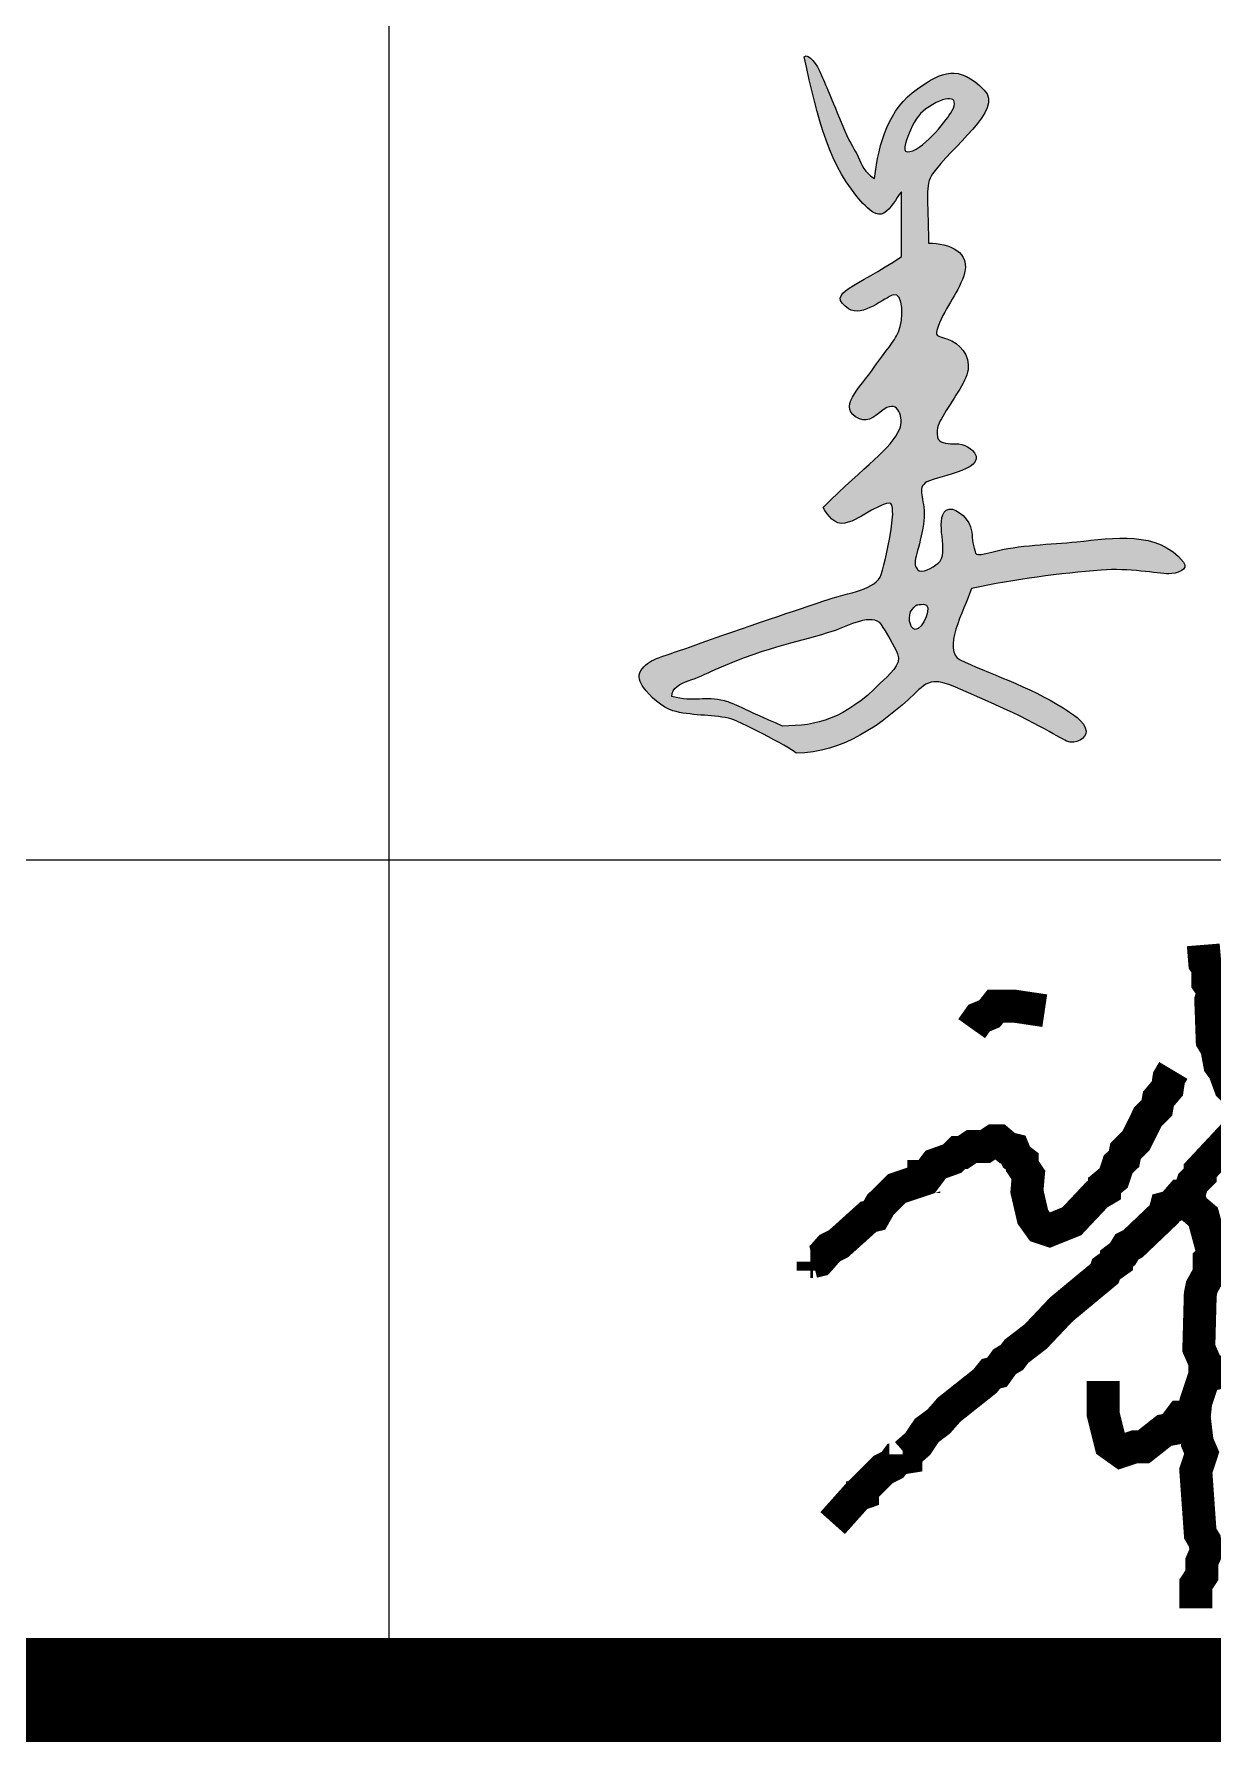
# Model space of a CAD drawing. Extents: x -129922 to 1190196, y -520662 to 139923.
# Drawn here: x 58018.9 to 58246, y -351191.8 to -350862.6 of the extents above; entities that cross this region are included whole.
import ezdxf
from ezdxf.enums import TextEntityAlignment as Align

# ---------------------------------------------------------------- set-up
doc = ezdxf.new("R2010")
doc.units = 0
doc.header["$LTSCALE"] = 1000
doc.header["$MEASUREMENT"] = 0
doc.linetypes.add('DASH', pattern=[0.35, 0.25, -0.1])
doc.layers.add('QIANMING', color=7, linetype='Continuous')
doc.layers.add('Y-云图图框', color=7, linetype='Continuous')
doc.layers.add('S-板-COLU', color=50, linetype='DASH', lineweight=20)
doc.layers.add('S-通用-TEXT', color=7, linetype='Continuous', lineweight=20)
doc.styles.add('_YT_Name', font='', dxfattribs={"width": 0.8})
doc.styles.add('_YT_Sign_Text', font='ros.shx', dxfattribs={"width": 0.8, "bigfont": 'hztxt.shx'})
doc.styles.get("Standard").update_dxf_attribs({"font": 'gbenor.shx', "bigfont": 'gbcbig.shx'})
doc.styles.get('_YT_Name').set_extended_font_data('SimHei')

# ---------------------------------------------------------------- blocks, each defined once
blk = doc.blocks.new('ECMCTK_A1_竖_单行图名--0')
for p, q in [((357, 10), (357, 34)), ((326, 18), (442.965, 18))]:
    blk.add_line(p, q)
for points, const_width in [([(10, 10), (584, 10), (584, 816), (10, 816)], 1), ([(326, 10), (584, 10), (584, 50), (326, 50)], 0.45)]:
    blk.add_lwpolyline(points, close=True, dxfattribs=dict(const_width=const_width))
at = {"color": 80, "flags": 3}
for tag, height, p in [('YTHQINS', 3, (593.314, 817.5)), ('ECMCKEY', 3, (440.092, 590.571)), ('YTTQINS', 3.75, (595.351, 11.875)), ('YTFRAME', 3, (375.972, 4.922)), ('YTBARCODE_T1', 3, (493.744, 4.57))]:
    blk.add_attdef(tag, text='', height=height, dxfattribs=at).set_placement(p, align=Align.MIDDLE_CENTER)
for tag, height, style, width, p in [('工程号', 4, '_YT_Sign_Text', 0.5, (557.076, 44.123)), ('证书编号', 4, '_YT_Sign_Text', 0.8, (461.866, 43.811)), ('审查批准号', 4, '_YT_Sign_Text', 0.8, (514.064, 43.811)), ('设计单位', 6, '_YT_Name', 0.8, (376.746, 38.601)), ('建设单位', 4, '_YT_Sign_Text', 0.8, (487.96, 36.114)), ('阶段', 4, '_YT_Sign_Text', 0.8, (557.076, 35.814)), ('项目号', 4, '_YT_Sign_Text', 0.5, (575.077, 33.721)), ('项目名称', 4, '_YT_Sign_Text', 0.8, (487.96, 28.114)), ('专业', 4, '_YT_Sign_Text', 0.8, (557.076, 27.31)), ('图纸编号', 4, '_YT_Sign_Text', 0.5, (556.929, 19.362)), ('图纸名称', 4.5, '_YT_Name', 0.8, (488.389, 15.063)), ('版本号', 4, '_YT_Sign_Text', 0.8, (575.077, 13.002)), ('日期', 4, '_YT_Sign_Text', 0.5, (556.88, 12.129)), ('出图比例', 4.2, '_YT_Sign_Text', 0.8, (434.825, 11.782))]:
    blk.add_attdef(tag, text='', height=height, dxfattribs=dict(style=style, width=width)).set_placement(p, align=Align.CENTER)
at = {"style": '_YT_Sign_Text', "width": 0.8, "flags": 3}
for tag, p, height in [('{校对人}', (411.349, 26.531), 6.24), ('{审定人}', (358.87, 26.451), 6.24), ('[审定人]', (343.945, 27.808), 4.104), ('[校对人]', (395.235, 27.824), 4.104), ('{审核人}', (359.98, 18.44), 6.24), ('{设计人}', (411.48, 18.539), 6.24), ('[设计人]', (395.473, 20.211), 4.104), ('[审核人]', (344.012, 19.756), 4.104), ('{项目负责人}', (361.28, 10.719), 6.24), ('{专业负责人}', (411.579, 10.361), 6.24), ('[项目负责人]', (343.778, 12.012), 4.104), ('[专业负责人]', (395.741, 11.768), 4.104)]:
    blk.add_attdef(tag, p, '', height=height, dxfattribs=at)
at = {"color": 80, "flags": 3}
for tag, p in [('YTQRCODE', (304.556, 12.073)), ('YTBZSIT', (10, 10)), ('EXT_TK_LEFT', (10, 10))]:
    blk.add_attdef(tag, p, '', height=3, dxfattribs=at)
blk = doc.blocks.new('jg-jiangqingchun')
h = blk.add_hatch(color=256)
edge = h.paths.add_edge_path()
edge.add_spline(control_points=[(271.69, 294.48), (271.69, 273.67), (271.69, 284.08), (271.69, 263.27)], knot_values=[0, 0, 0, 0, 1, 1, 1, 1], degree=3, periodic=0)
edge.add_spline(control_points=[(271.69, 263.27), (249.99, 248.51), (234.55, 245.81), (246.25, 238.13)], knot_values=[0, 0, 0, 0, 1, 1, 1, 1], degree=3, periodic=0)
edge.add_spline(control_points=[(246.25, 238.13), (252.99, 233.71), (263.83, 243.74), (267.8, 244.87)], knot_values=[0, 0, 0, 0, 1, 1, 1, 1], degree=3, periodic=0)
edge.add_spline(control_points=[(267.8, 244.87), (272.65, 246.24), (272.92, 232.92), (270.26, 226.96)], knot_values=[0, 0, 0, 0, 1, 1, 1, 1], degree=3, periodic=0)
edge.add_spline(control_points=[(270.26, 226.96), (268, 221.9), (264.28, 218.26), (258.61, 210.03)], knot_values=[0, 0, 0, 0, 1, 1, 1, 1], degree=3, periodic=0)
edge.add_spline(control_points=[(258.61, 210.03), (251.43, 199.6), (240.15, 190.16), (251.5, 185.04)], knot_values=[0, 0, 0, 0, 1, 1, 1, 1], degree=3, periodic=0)
edge.add_spline(control_points=[(251.5, 185.04), (256.02, 183.01), (259.93, 187.22), (263.45, 189.72)], knot_values=[0, 0, 0, 0, 1, 1, 1, 1], degree=3, periodic=0)
edge.add_spline(control_points=[(263.45, 189.72), (270.4, 194.66), (272.86, 184.97), (270.89, 180.27)], knot_values=[0, 0, 0, 0, 1, 1, 1, 1], degree=3, periodic=0)
edge.add_spline(control_points=[(270.89, 180.27), (266.78, 170.51), (254.5, 162.79), (233.98, 142.34)], knot_values=[0, 0, 0, 0, 1, 1, 1, 1], degree=3, periodic=0)
edge.add_spline(control_points=[(233.98, 142.34), (236.15, 138.39), (239.63, 133.84), (244.38, 134.77)], knot_values=[0, 0, 0, 0, 1, 1, 1, 1], degree=3, periodic=0)
edge.add_spline(control_points=[(244.38, 134.77), (249.11, 135.7), (252.8, 138.64), (257.35, 140.99)], knot_values=[0, 0, 0, 0, 1, 1, 1, 1], degree=3, periodic=0)
edge.add_spline(control_points=[(257.35, 140.99), (260.36, 142.55), (266.5, 146.19), (267.1, 143.48)], knot_values=[0, 0, 0, 0, 1, 1, 1, 1], degree=3, periodic=0)
edge.add_spline(control_points=[(267.1, 143.48), (267.95, 139.63), (267.23, 135.85), (266.75, 131.91)], knot_values=[0, 0, 0, 0, 1, 1, 1, 1], degree=3, periodic=0)
edge.add_spline(control_points=[(266.75, 131.91), (266.14, 126.99), (263.52, 114.73), (261.97, 110.12)], knot_values=[0, 0, 0, 0, 1, 1, 1, 1], degree=3, periodic=0)
edge.add_spline(control_points=[(261.97, 110.12), (259.47, 102.7), (247.1, 101.67), (233.88, 97.2)], knot_values=[0, 0, 0, 0, 1, 1, 1, 1], degree=3, periodic=0)
edge.add_spline(control_points=[(233.88, 97.2), (222.9, 93.48), (197.31, 85.05), (170.09, 75.25)], knot_values=[0, 0, 0, 0, 1, 1, 1, 1], degree=3, periodic=0)
edge.add_spline(control_points=[(170.09, 75.25), (154.52, 69.64), (150.04, 69.43), (146.17, 63.73)], knot_values=[0, 0, 0, 0, 1, 1, 1, 1], degree=3, periodic=0)
edge.add_spline(control_points=[(146.17, 63.73), (144.4, 61.12), (145.85, 57.99), (147.46, 55.64)], knot_values=[0, 0, 0, 0, 1, 1, 1, 1], degree=3, periodic=0)
edge.add_spline(control_points=[(147.46, 55.64), (150.22, 51.62), (156.72, 45.76), (161.54, 44.39)], knot_values=[0, 0, 0, 0, 1, 1, 1, 1], degree=3, periodic=0)
edge.add_spline(control_points=[(161.54, 44.39), (170.07, 41.97), (180.02, 42.51), (188.45, 40.81)], knot_values=[0, 0, 0, 0, 1, 1, 1, 1], degree=3, periodic=0)
edge.add_spline(control_points=[(188.45, 40.81), (192.83, 39.93), (217.39, 27.04), (220.98, 24.01)], knot_values=[0, 0, 0, 0, 1, 1, 1, 1], degree=3, periodic=0)
edge.add_spline(control_points=[(220.98, 24.01), (243.38, 24.01), (262.25, 37.73), (278.14, 52.67)], knot_values=[0, 0, 0, 0, 1, 1, 1, 1], degree=3, periodic=0)
edge.add_spline(control_points=[(278.14, 52.67), (280.76, 55.13), (283.5, 58.18), (287.38, 58.4)], knot_values=[0, 0, 0, 0, 1, 1, 1, 1], degree=3, periodic=0)
edge.add_spline(control_points=[(287.38, 58.4), (293.16, 58.73), (302.66, 53.46), (306.91, 51.67)], knot_values=[0, 0, 0, 0, 1, 1, 1, 1], degree=3, periodic=0)
edge.add_spline(control_points=[(306.91, 51.67), (335.13, 39.76), (347.15, 31.71), (351.27, 29.78)], knot_values=[0, 0, 0, 0, 1, 1, 1, 1], degree=3, periodic=0)
edge.add_spline(control_points=[(351.27, 29.78), (355.8, 27.66), (360.81, 31.3), (360.68, 34.48)], knot_values=[0, 0, 0, 0, 1, 1, 1, 1], degree=3, periodic=0)
edge.add_spline(control_points=[(360.68, 34.48), (360.48, 39.19), (352.99, 43.61), (349.59, 45.77)], knot_values=[0, 0, 0, 0, 1, 1, 1, 1], degree=3, periodic=0)
edge.add_spline(control_points=[(349.59, 45.77), (333.77, 55.84), (312.08, 63.03), (300.05, 68.9)], knot_values=[0, 0, 0, 0, 1, 1, 1, 1], degree=3, periodic=0)
edge.add_spline(control_points=[(300.05, 68.9), (291.01, 73.31), (301.75, 92.44), (305.5, 103.33)], knot_values=[0, 0, 0, 0, 1, 1, 1, 1], degree=3, periodic=0)
edge.add_spline(control_points=[(305.5, 103.33), (326.49, 107.8), (348.13, 110.55), (367.94, 112.17)], knot_values=[0, 0, 0, 0, 1, 1, 1, 1], degree=3, periodic=0)
edge.add_spline(control_points=[(367.94, 112.17), (381.17, 113.26), (394.87, 110.44), (400.55, 110.39)], knot_values=[0, 0, 0, 0, 1, 1, 1, 1], degree=3, periodic=0)
edge.add_spline(control_points=[(400.55, 110.39), (403.93, 110.36), (410.5, 112.32), (407.58, 115.98)], knot_values=[0, 0, 0, 0, 1, 1, 1, 1], degree=3, periodic=0)
edge.add_spline(control_points=[(407.58, 115.98), (395.23, 131.45), (373.71, 127.65), (356.16, 125.81)], knot_values=[0, 0, 0, 0, 1, 1, 1, 1], degree=3, periodic=0)
edge.add_spline(control_points=[(356.16, 125.81), (343.54, 124.49), (328.58, 124.42), (315.26, 120.85)], knot_values=[0, 0, 0, 0, 1, 1, 1, 1], degree=3, periodic=0)
edge.add_spline(control_points=[(315.26, 120.85), (306.02, 118.38), (307.68, 120.07), (306.76, 122.74)], knot_values=[0, 0, 0, 0, 1, 1, 1, 1], degree=3, periodic=0)
edge.add_spline(control_points=[(306.76, 122.74), (305.63, 126.03), (306.03, 129.65), (304.96, 133.07)], knot_values=[0, 0, 0, 0, 1, 1, 1, 1], degree=3, periodic=0)
edge.add_spline(control_points=[(304.96, 133.07), (303.37, 138.14), (296.56, 143.45), (293.22, 140.99)], knot_values=[0, 0, 0, 0, 1, 1, 1, 1], degree=3, periodic=0)
edge.add_spline(control_points=[(293.22, 140.99), (287.26, 136.6), (295.2, 120.12), (289.46, 115.54)], knot_values=[0, 0, 0, 0, 1, 1, 1, 1], degree=3, periodic=0)
edge.add_spline(control_points=[(289.46, 115.54), (286.65, 113.3), (281.46, 110.09), (279.38, 112.5)], knot_values=[0, 0, 0, 0, 1, 1, 1, 1], degree=3, periodic=0)
edge.add_spline(control_points=[(279.38, 112.5), (276.26, 116.11), (280.74, 121.62), (282.44, 135.76)], knot_values=[0, 0, 0, 0, 1, 1, 1, 1], degree=3, periodic=0)
edge.add_spline(control_points=[(282.44, 135.76), (283.68, 146.05), (278.84, 150.44), (283.12, 154.18)], knot_values=[0, 0, 0, 0, 1, 1, 1, 1], degree=3, periodic=0)
edge.add_spline(control_points=[(283.12, 154.18), (286.24, 156.91), (313.09, 160.39), (306.89, 168.64)], knot_values=[0, 0, 0, 0, 1, 1, 1, 1], degree=3, periodic=0)
edge.add_spline(control_points=[(306.89, 168.64), (304.43, 171.9), (300.42, 173.33), (296.43, 173.09)], knot_values=[0, 0, 0, 0, 1, 1, 1, 1], degree=3, periodic=0)
edge.add_spline(control_points=[(296.43, 173.09), (293.61, 172.92), (289.48, 173.64), (289.06, 176.22)], knot_values=[0, 0, 0, 0, 1, 1, 1, 1], degree=3, periodic=0)
edge.add_spline(control_points=[(289.06, 176.22), (288.28, 181.03), (289.97, 183.21), (291.62, 186.26)], knot_values=[0, 0, 0, 0, 1, 1, 1, 1], degree=3, periodic=0)
edge.add_spline(control_points=[(291.62, 186.26), (295.65, 193.7), (302.97, 202.59), (303.8, 208.71)], knot_values=[0, 0, 0, 0, 1, 1, 1, 1], degree=3, periodic=0)
edge.add_spline(control_points=[(303.8, 208.71), (304.74, 215.54), (299.96, 221.54), (293.64, 223.69)], knot_values=[0, 0, 0, 0, 1, 1, 1, 1], degree=3, periodic=0)
edge.add_spline(control_points=[(293.64, 223.69), (290.54, 224.74), (287.77, 224.47), (288.73, 227.6)], knot_values=[0, 0, 0, 0, 1, 1, 1, 1], degree=3, periodic=0)
edge.add_spline(control_points=[(288.73, 227.6), (291.99, 238.22), (298.6, 244.56), (301.71, 254.04)], knot_values=[0, 0, 0, 0, 1, 1, 1, 1], degree=3, periodic=0)
edge.add_spline(control_points=[(301.71, 254.04), (305.53, 265.66), (294.86, 269.58), (284.7, 269.77)], knot_values=[0, 0, 0, 0, 1, 1, 1, 1], degree=3, periodic=0)
edge.add_spline(control_points=[(284.7, 269.77), (284.7, 292), (282.83, 297.5), (286.68, 303.12)], knot_values=[0, 0, 0, 0, 1, 1, 1, 1], degree=3, periodic=0)
edge.add_spline(control_points=[(286.68, 303.12), (295.59, 316.15), (321.13, 333.97), (311.63, 343.54)], knot_values=[0, 0, 0, 0, 1, 1, 1, 1], degree=3, periodic=0)
edge.add_spline(control_points=[(311.63, 343.54), (299.18, 356.09), (291.23, 352.43), (279.44, 344.14)], knot_values=[0, 0, 0, 0, 1, 1, 1, 1], degree=3, periodic=0)
edge.add_spline(control_points=[(279.44, 344.14), (265.47, 334.31), (260.91, 318.48), (258.69, 300.98)], knot_values=[0, 0, 0, 0, 1, 1, 1, 1], degree=3, periodic=0)
edge.add_spline(control_points=[(258.69, 300.98), (253.66, 303.87), (252.68, 307.41), (250.87, 311.34)], knot_values=[0, 0, 0, 0, 1, 1, 1, 1], degree=3, periodic=0)
edge.add_spline(control_points=[(250.87, 311.34), (248.85, 315.71), (247.59, 316.39), (244.29, 324.27)], knot_values=[0, 0, 0, 0, 1, 1, 1, 1], degree=3, periodic=0)
edge.add_spline(control_points=[(244.29, 324.27), (237.21, 341.12), (235.37, 345.71), (232.79, 351.68)], knot_values=[0, 0, 0, 0, 1, 1, 1, 1], degree=3, periodic=0)
edge.add_spline(control_points=[(232.79, 351.68), (231.25, 355.23), (226.99, 361.72), (224.88, 359.5)], knot_values=[0, 0, 0, 0, 1, 1, 1, 1], degree=3, periodic=0)
edge.add_spline(control_points=[(224.88, 359.5), (231.32, 329.24), (237.2, 306.3), (253.11, 288.92)], knot_values=[0, 0, 0, 0, 1, 1, 1, 1], degree=3, periodic=0)
edge.add_spline(control_points=[(253.11, 288.92), (255.72, 286.07), (260.06, 282.21), (263.19, 284.13)], knot_values=[0, 0, 0, 0, 1, 1, 1, 1], degree=3, periodic=0)
edge.add_spline(control_points=[(263.19, 284.13), (267.06, 286.5), (268.83, 291.16), (271.69, 294.48)], knot_values=[0, 0, 0, 0, 1, 1, 1, 1], degree=3, periodic=0)
edge = h.paths.add_edge_path(flags=16)
edge.add_spline(control_points=[(274.43, 313.73), (271.51, 313.83), (274.7, 320.78), (276.07, 324.12)], knot_values=[0, 0, 0, 0, 1, 1, 1, 1], degree=3, periodic=0)
edge.add_spline(control_points=[(276.07, 324.12), (278.39, 329.79), (280.84, 332.77), (285.01, 335.47)], knot_values=[0, 0, 0, 0, 1, 1, 1, 1], degree=3, periodic=0)
edge.add_spline(control_points=[(285.01, 335.47), (294.78, 341.8), (300.48, 340.21), (295.28, 332.16)], knot_values=[0, 0, 0, 0, 1, 1, 1, 1], degree=3, periodic=0)
edge.add_spline(control_points=[(295.28, 332.16), (292.96, 328.57), (281.34, 313.49), (274.43, 313.73)], knot_values=[0, 0, 0, 0, 1, 1, 1, 1], degree=3, periodic=0)
edge = h.paths.add_edge_path(flags=16)
edge.add_spline(control_points=[(282.38, 95.69), (287.52, 96.19), (281.88, 83.09), (278.31, 83.56)], knot_values=[0, 0, 0, 0, 1, 1, 1, 1], degree=3, periodic=0)
edge.add_spline(control_points=[(278.31, 83.56), (275.53, 83.92), (274.5, 90.54), (276.81, 93.19)], knot_values=[0, 0, 0, 0, 1, 1, 1, 1], degree=3, periodic=0)
edge.add_spline(control_points=[(276.81, 93.19), (279.25, 95.99), (278.68, 95.34), (282.38, 95.69)], knot_values=[0, 0, 0, 0, 1, 1, 1, 1], degree=3, periodic=0)
edge = h.paths.add_edge_path(flags=16)
edge.add_spline(control_points=[(238.94, 82.95), (246.26, 85.42), (257.78, 91.94), (261.74, 86.07)], knot_values=[0, 0, 0, 0, 1, 1, 1, 1], degree=3, periodic=0)
edge.add_spline(control_points=[(261.74, 86.07), (264.19, 82.45), (268.25, 75.59), (269.88, 71.82)], knot_values=[0, 0, 0, 0, 1, 1, 1, 1], degree=3, periodic=0)
edge.add_spline(control_points=[(269.88, 71.82), (272.11, 66.66), (265.41, 61.63), (261.47, 57.63)], knot_values=[0, 0, 0, 0, 1, 1, 1, 1], degree=3, periodic=0)
edge.add_spline(control_points=[(261.47, 57.63), (244.61, 40.48), (230.95, 37.07), (214.48, 37.01)], knot_values=[0, 0, 0, 0, 1, 1, 1, 1], degree=3, periodic=0)
edge.add_spline(control_points=[(214.48, 37.01), (194.94, 45.43), (191.44, 47.84), (186.47, 49.17)], knot_values=[0, 0, 0, 0, 1, 1, 1, 1], degree=3, periodic=0)
edge.add_spline(control_points=[(186.47, 49.17), (177.18, 51.65), (171.98, 48.23), (161.16, 51.32)], knot_values=[0, 0, 0, 0, 1, 1, 1, 1], degree=3, periodic=0)
edge.add_spline(control_points=[(161.16, 51.32), (161.02, 55.33), (165.38, 57.68), (169.01, 58.83)], knot_values=[0, 0, 0, 0, 1, 1, 1, 1], degree=3, periodic=0)
edge.add_spline(control_points=[(169.01, 58.83), (173.52, 60.26), (177.21, 62.11), (181.96, 64.2)], knot_values=[0, 0, 0, 0, 1, 1, 1, 1], degree=3, periodic=0)
edge.add_spline(control_points=[(181.96, 64.2), (209.45, 76.29), (223.82, 77.86), (238.94, 82.95)], knot_values=[0, 0, 0, 0, 1, 1, 1, 1], degree=3, periodic=0)
for points in [[(224.88, 359.5), (226.99, 361.72), (231.25, 355.23), (232.79, 351.68)], [(253.11, 288.92), (237.2, 306.3), (231.32, 329.24), (224.88, 359.5)], [(279.44, 344.14), (291.23, 352.43), (299.18, 356.09), (311.63, 343.54)], [(232.79, 351.68), (235.37, 345.71), (237.21, 341.12), (244.29, 324.27)], [(258.69, 300.98), (260.91, 318.48), (265.47, 334.31), (279.44, 344.14)], [(295.28, 332.16), (300.48, 340.21), (294.78, 341.8), (285.01, 335.47)], [(311.63, 343.54), (321.13, 333.97), (295.59, 316.15), (286.68, 303.12)], [(274.43, 313.73), (281.34, 313.49), (292.96, 328.57), (295.28, 332.16)], [(285.01, 335.47), (280.84, 332.77), (278.39, 329.79), (276.07, 324.12)], [(244.29, 324.27), (247.59, 316.39), (248.85, 315.71), (250.87, 311.34)], [(276.07, 324.12), (274.7, 320.78), (271.51, 313.83), (274.43, 313.73)], [(250.87, 311.34), (252.68, 307.41), (253.66, 303.87), (258.69, 300.98)], [(286.68, 303.12), (282.83, 297.5), (284.7, 292), (284.7, 269.77)], [(263.19, 284.13), (260.06, 282.21), (255.72, 286.07), (253.11, 288.92)], [(271.69, 294.48), (268.83, 291.16), (267.06, 286.5), (263.19, 284.13)], [(271.69, 263.27), (271.69, 284.08), (271.69, 273.67), (271.69, 294.48)], [(284.7, 269.77), (294.86, 269.58), (305.53, 265.66), (301.71, 254.04)], [(246.25, 238.13), (234.55, 245.81), (249.99, 248.51), (271.69, 263.27)], [(301.71, 254.04), (298.6, 244.56), (291.99, 238.22), (288.73, 227.6)], [(267.8, 244.87), (263.83, 243.74), (252.99, 233.71), (246.25, 238.13)], [(270.26, 226.96), (272.92, 232.92), (272.65, 246.24), (267.8, 244.87)], [(258.61, 210.03), (264.28, 218.26), (268, 221.9), (270.26, 226.96)], [(288.73, 227.6), (287.77, 224.47), (290.54, 224.74), (293.64, 223.69)], [(293.64, 223.69), (299.96, 221.54), (304.74, 215.54), (303.8, 208.71)], [(251.5, 185.04), (240.15, 190.16), (251.43, 199.6), (258.61, 210.03)], [(303.8, 208.71), (302.97, 202.59), (295.65, 193.7), (291.62, 186.26)], [(263.45, 189.72), (259.93, 187.22), (256.02, 183.01), (251.5, 185.04)], [(270.89, 180.27), (272.86, 184.97), (270.4, 194.66), (263.45, 189.72)], [(291.62, 186.26), (289.97, 183.21), (288.28, 181.03), (289.06, 176.22)], [(233.98, 142.34), (254.5, 162.79), (266.78, 170.51), (270.89, 180.27)], [(289.06, 176.22), (289.48, 173.64), (293.61, 172.92), (296.43, 173.09)], [(296.43, 173.09), (300.42, 173.33), (304.43, 171.9), (306.89, 168.64)], [(306.89, 168.64), (313.09, 160.39), (286.24, 156.91), (283.12, 154.18)], [(283.12, 154.18), (278.84, 150.44), (283.68, 146.05), (282.44, 135.76)], [(244.38, 134.77), (239.63, 133.84), (236.15, 138.39), (233.98, 142.34)], [(257.35, 140.99), (252.8, 138.64), (249.11, 135.7), (244.38, 134.77)], [(267.1, 143.48), (266.5, 146.19), (260.36, 142.55), (257.35, 140.99)], [(266.75, 131.91), (267.23, 135.85), (267.95, 139.63), (267.1, 143.48)], [(289.46, 115.54), (295.2, 120.12), (287.26, 136.6), (293.22, 140.99)], [(293.22, 140.99), (296.56, 143.45), (303.37, 138.14), (304.96, 133.07)], [(261.97, 110.12), (263.52, 114.73), (266.14, 126.99), (266.75, 131.91)], [(282.44, 135.76), (280.74, 121.62), (276.26, 116.11), (279.38, 112.5)], [(304.96, 133.07), (306.03, 129.65), (305.63, 126.03), (306.76, 122.74)], [(315.26, 120.85), (328.58, 124.42), (343.54, 124.49), (356.16, 125.81)], [(356.16, 125.81), (373.71, 127.65), (395.23, 131.45), (407.58, 115.98)], [(279.38, 112.5), (281.46, 110.09), (286.65, 113.3), (289.46, 115.54)], [(306.76, 122.74), (307.68, 120.07), (306.02, 118.38), (315.26, 120.85)], [(407.58, 115.98), (410.5, 112.32), (403.93, 110.36), (400.55, 110.39)], [(233.88, 97.2), (247.1, 101.67), (259.47, 102.7), (261.97, 110.12)], [(367.94, 112.17), (348.13, 110.55), (326.49, 107.8), (305.5, 103.33)], [(400.55, 110.39), (394.87, 110.44), (381.17, 113.26), (367.94, 112.17)], [(305.5, 103.33), (301.75, 92.44), (291.01, 73.31), (300.05, 68.9)], [(170.09, 75.25), (197.31, 85.05), (222.9, 93.48), (233.88, 97.2)], [(238.94, 82.95), (246.26, 85.42), (257.78, 91.94), (261.74, 86.07)], [(278.31, 83.56), (275.53, 83.92), (274.5, 90.54), (276.81, 93.19)], [(276.81, 93.19), (279.25, 95.99), (278.68, 95.34), (282.38, 95.69)], [(282.38, 95.69), (287.52, 96.19), (281.88, 83.09), (278.31, 83.56)], [(181.96, 64.2), (209.45, 76.29), (223.82, 77.86), (238.94, 82.95)], [(261.74, 86.07), (264.19, 82.45), (268.25, 75.59), (269.88, 71.82)], [(146.17, 63.73), (150.04, 69.43), (154.52, 69.64), (170.09, 75.25)], [(269.88, 71.82), (272.11, 66.66), (265.41, 61.63), (261.47, 57.63)], [(300.05, 68.9), (312.08, 63.03), (333.77, 55.84), (349.59, 45.77)], [(147.46, 55.64), (145.85, 57.99), (144.4, 61.12), (146.17, 63.73)], [(161.16, 51.32), (161.02, 55.33), (165.38, 57.68), (169.01, 58.83)], [(169.01, 58.83), (173.52, 60.26), (177.21, 62.11), (181.96, 64.2)], [(261.47, 57.63), (244.61, 40.48), (230.95, 37.07), (214.48, 37.01)], [(287.38, 58.4), (283.5, 58.18), (280.76, 55.13), (278.14, 52.67)], [(306.91, 51.67), (302.66, 53.46), (293.16, 58.73), (287.38, 58.4)], [(161.54, 44.39), (156.72, 45.76), (150.22, 51.62), (147.46, 55.64)], [(186.47, 49.17), (177.18, 51.65), (171.98, 48.23), (161.16, 51.32)], [(278.14, 52.67), (262.25, 37.73), (243.38, 24.01), (220.98, 24.01)], [(351.27, 29.78), (347.15, 31.71), (335.13, 39.76), (306.91, 51.67)], [(188.45, 40.81), (180.02, 42.51), (170.07, 41.97), (161.54, 44.39)], [(214.48, 37.01), (194.94, 45.43), (191.44, 47.84), (186.47, 49.17)], [(349.59, 45.77), (352.99, 43.61), (360.48, 39.19), (360.68, 34.48)], [(220.98, 24.01), (217.39, 27.04), (192.83, 39.93), (188.45, 40.81)], [(360.68, 34.48), (360.81, 31.3), (355.8, 27.66), (351.27, 29.78)]]:
    blk.add_open_spline(points, degree=3)
blk = doc.blocks.new('A$C105B0D0C')
at = {"layer": 'S-通用-TEXT', "xscale": 2, "yscale": 2, "zscale": 2}
blk.add_blockref('jg-jiangqingchun', (-292.3, -22, 13.8), dxfattribs=at)
blk = doc.blocks.new('A$C424B0D78')
at = {"layer": 'QIANMING', "linetype": 'Continuous', "const_width": 31.7}
for points in [[(391.7, 639.4), (393.1, 622.1), (396, 617.8), (396, 603.4), (401.8, 594.7), (398.9, 586.1), (400.3, 547.2), (404.6, 540), (407.5, 524.2), (411.8, 518.4), (417.6, 502.6), (434.9, 485.3)], [(465.1, 506.9), (473.8, 525.6), (488.2, 542.9), (491, 551.5), (499.7, 560.2), (501.1, 567.4), (515.5, 586.1), (517, 594.7)], [(239, 576), (210.2, 580.3), (191.5, 580.3), (185.8, 573.1), (175.7, 568.8), (168.5, 558.7)], [(849.6, 517), (842.4, 522.7), (836.6, 531.4), (819.4, 538.6), (805, 531.4), (797.8, 531.4), (787.7, 525.6), (774.7, 524.2), (753.1, 509.8), (740.2, 506.9), (735.8, 501.1), (733, 501.1)], [(362.9, 518.4), (358.6, 511.2), (357.1, 501.1), (348.5, 491), (347, 482.4), (338.4, 473.8), (326.9, 450.7), (316.8, 440.6), (315.4, 433.4), (309.6, 427.7), (305.3, 414.7), (296.6, 407.5), (296.6, 403.2), (289.4, 398.9), (265, 373), (243.4, 364.3), (234.7, 367.2), (227.5, 377.3), (221.8, 401.8), (223.2, 417.6), (217.4, 426.2), (217.4, 430.6), (211.7, 434.9), (208.8, 442.1), (203, 443.5), (194.4, 450.7), (190.1, 450.7), (181.4, 445), (168.5, 445), (159.8, 439.2), (155.5, 439.2), (149.8, 433.4), (133.9, 427.7), (125.3, 416.2), (122.4, 416.2), (122.4, 413.3), (105.1, 407.5)], [(434.9, 485.3), (452.2, 491), (460.8, 498.2), (465.1, 506.9)], [(465.1, 506.9), (459.4, 506.9)], [(733, 501.1), (731.5, 498.2), (724.3, 496.8), (720, 491), (704.2, 486.7), (699.8, 482.4), (684, 479.5), (673.9, 470.9)], [(733, 501.1), (731.5, 505.4), (727.2, 505.4)], [(434.9, 485.3), (429.1, 465.1), (388.8, 421.9), (388.8, 417.6), (381.6, 410.4), (377.3, 397.4)], [(673.9, 470.9), (665.3, 475.2)], [(673.9, 470.9), (673.9, 459.4), (678.2, 443.5), (678.2, 429.1), (684, 417.6), (681.1, 406.1), (682.6, 337), (685.4, 325.4), (681.1, 315.4), (681.1, 275), (676.8, 260.6), (676.8, 247.7), (681.1, 237.6), (679.7, 198.7), (684, 161.3), (689.8, 151.2), (698.4, 148.3)], [(105.1, 407.5), (102.2, 416.2)], [(105.1, 407.5), (96.5, 404.6), (80.6, 388.8), (74.9, 378.7), (69.1, 377.3), (40.3, 351.4), (31.7, 347), (21.6, 335.5), (15.8, 334.1)], [(377.3, 397.4), (370.1, 397.4), (361.4, 387.4), (355.7, 385.9), (354.2, 380.2), (324, 351.4), (318.2, 348.5), (313.9, 341.3), (308.2, 337), (308.2, 334.1), (298.1, 326.9), (296.6, 322.6), (254.9, 288), (230.4, 262.1), (211.7, 247.7), (207.4, 241.9), (200.2, 237.6), (193, 227.5), (187.2, 226.1), (181.4, 218.9), (146.9, 191.5), (136.8, 180), (125.3, 171.4), (116.6, 158.4), (105.1, 148.3)], [(377.3, 397.4), (381.6, 385.9), (391.7, 377.3), (401.8, 339.8)], [(823.7, 151.2), (836.6, 154.1), (845.3, 159.8), (852.5, 174.2), (864, 187.2), (878.4, 217.4), (898.6, 241.9), (900, 249.1), (905.8, 260.6), (910.1, 263.5), (911.5, 273.6), (914.4, 275), (918.7, 285.1), (933.1, 299.5), (940.3, 312.5), (946.1, 315.4), (954.7, 325.4), (954.7, 329.8), (961.9, 335.5), (961.9, 339.8), (967.7, 344.2), (993.6, 352.8)], [(993.6, 352.8), (996.5, 351.4), (1000.8, 324), (993.6, 315.4), (987.8, 301), (987.8, 293.8), (983.5, 286.6), (982.1, 270.7), (973.4, 253.4), (974.9, 234.7), (969.1, 220.3), (967.7, 159.8), (973.4, 151.2), (982.1, 148.3)], [(993.6, 352.8), (995, 358.6)], [(15.8, 334.1), (13, 334.1)], [(15.8, 334.1), (15.8, 325.4)], [(396, 224.6), (393.1, 226.1), (393.1, 237.6), (387.4, 250.6), (388.8, 302.4), (390.2, 309.6), (397.4, 322.6), (397.4, 335.5), (401.8, 339.8)], [(401.8, 339.8), (421.9, 332.6), (427.7, 328.3), (427.7, 325.4), (434.9, 319.7), (436.3, 315.4), (445, 308.2), (455, 292.3), (459.4, 289.4), (465.1, 276.5), (470.9, 272.2), (470.9, 269.3), (485.3, 253.4), (491, 243.4), (498.2, 237.6), (498.2, 231.8)], [(698.4, 148.3), (712.8, 151.2), (725.8, 164.2), (728.6, 172.8), (737.3, 182.9), (757.4, 226.1), (766.1, 236.2), (767.5, 252), (773.3, 260.6), (789.1, 267.8)], [(789.1, 267.8), (789.1, 273.6)], [(789.1, 267.8), (802.1, 262.1), (802.1, 254.9), (810.7, 237.6), (807.8, 223.2)], [(440.6, 234.7), (396, 224.6)], [(440.6, 234.7), (440.6, 237.6)], [(476.6, 223.2), (440.6, 234.7)], [(498.2, 231.8), (482.4, 227.5), (476.6, 223.2)], [(498.2, 231.8), (514.1, 221.8), (531.4, 203), (557.3, 182.9), (573.1, 167), (573.1, 159.8), (568.8, 151.2)], [(383, 184.3), (370.1, 184.3), (361.4, 172.8), (354.2, 171.4), (334.1, 155.5), (325.4, 155.5), (312.5, 151.2), (302.4, 158.4), (295.2, 187.2), (295.2, 218.9)], [(396, 224.6), (391.7, 220.3), (384.5, 198.7), (383, 184.3)], [(476.6, 223.2), (481, 210.2), (491, 205.9)], [(807.8, 223.2), (806.4, 168.5), (809.3, 158.4), (823.7, 151.2)], [(807.8, 223.2), (817.9, 223.2)], [(383, 184.3), (385.9, 159.8), (390.2, 149.8), (384.5, 132.5), (388.8, 72), (393.1, 64.8), (394.6, 54.7), (390.2, 44.6), (390.2, 31.7), (384.5, 23), (384.5, 0)], [(982.1, 148.3), (1009.4, 152.6), (1033.9, 165.6), (1071.4, 178.6), (1080, 184.3), (1090.1, 185.8), (1105.9, 180), (1130.4, 177.1), (1159.2, 164.2), (1175, 162.7), (1177.9, 159.8)], [(1177.9, 159.8), (1188, 159.8), (1206.7, 165.6), (1222.6, 167)], [(823.7, 151.2), (822.2, 145.4), (816.5, 144), (810.7, 138.2), (812.2, 129.6), (819.4, 123.8)], [(1177.9, 159.8), (1173.6, 157), (1173.6, 146.9)], [(105.1, 148.3), (105.1, 145.4), (96.5, 144), (92.2, 138.2), (83.5, 133.9), (63.4, 113.8), (63.4, 110.9), (59, 109.4), (34.6, 82.1)], [(105.1, 148.3), (102.2, 148.3)], [(698.4, 148.3), (691.2, 141.1)], [(982.1, 148.3), (979.2, 142.6), (973.4, 141.1)]]:
    blk.add_lwpolyline(points, dxfattribs=at)
blk = doc.blocks.new('sgfjhgfkjhgkjhlk')
at = {"layer": 'QIANMING'}
blk.add_blockref('A$C424B0D78', (6110360.9, -1411296.1), dxfattribs=at)
at = {"layer": 'S-通用-TEXT'}
blk.add_blockref('A$C105B0D0C', (6110210.7, -1410497.8, -13.8), dxfattribs=at)

msp = doc.modelspace()

# ---------------------------------------------------------------- block references
at = {"layer": 'S-板-COLU', "xscale": 0.2, "yscale": 0.2, "zscale": 0.2}
msp.add_blockref('sgfjhgfkjhgkjhlk', (-1163906.4, -68906.84), dxfattribs=at)
at = {"layer": 'Y-云图图框', "xscale": 20, "yscale": 20, "zscale": 20}
msp.add_blockref('ECMCTK_A1_竖_单行图名--0', (50947.27, -351381.81), dxfattribs=at)

doc.saveas('drawing.dxf')
